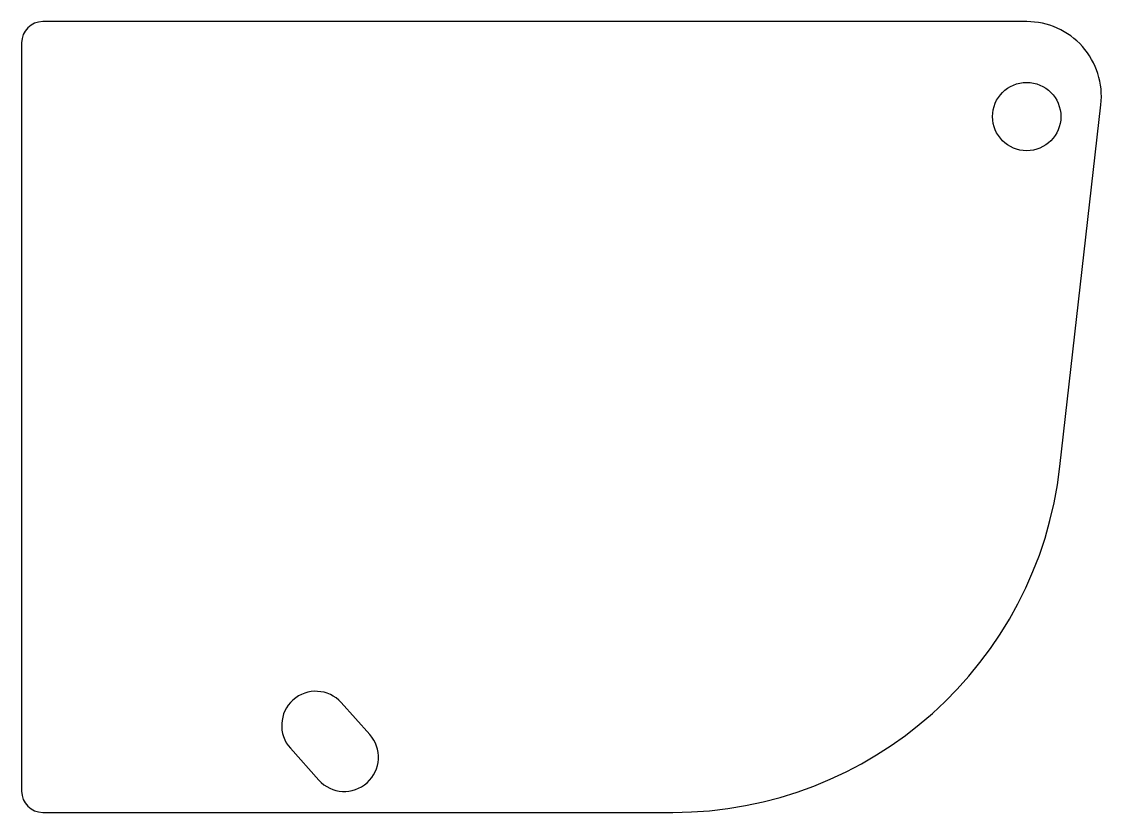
# Model space of a CAD drawing. Header units: millimetres. Extents: x -20.3 to 30.3, y -86.5 to -49.5.
import ezdxf

# ---------------------------------------------------------------- set-up
doc = ezdxf.new("R2010")
doc.units = ezdxf.units.MM

msp = doc.modelspace()

# ---------------------------------------------------------------- linework, layer by layer
at = {"color": 7, "linetype": 'Continuous', "lineweight": 25}
for p, q in [((26.767, -49.5), (-19.321, -49.5)), ((-20.321, -50.5), (-20.321, -85.542)), ((28.326, -70.345), (30.245, -53.394)), ((-4.011, -82.891), (-5.347, -81.402)), ((-7.729, -83.538), (-6.394, -85.027)), ((-19.321, -86.542), (10.192, -86.542))]:
    msp.add_line(p, q, dxfattribs=at)
msp.add_circle((26.767, -53.948), 1.6, dxfattribs=at)
for centre, radius, start, end in [((-19.321, -50.5), 1, 90, 180), ((26.767, -53), 3.5, 353.5413, 90), ((10.192, -68.292), 18.25, 270, 353.5413), ((-6.538, -82.47), 1.6, 41.8827, 221.8827), ((-5.203, -83.959), 1.6, 221.8827, 41.8827), ((-19.321, -85.542), 1, 180, 270)]:
    msp.add_arc(centre, radius, start, end, dxfattribs=at)

doc.saveas('drawing.dxf')
